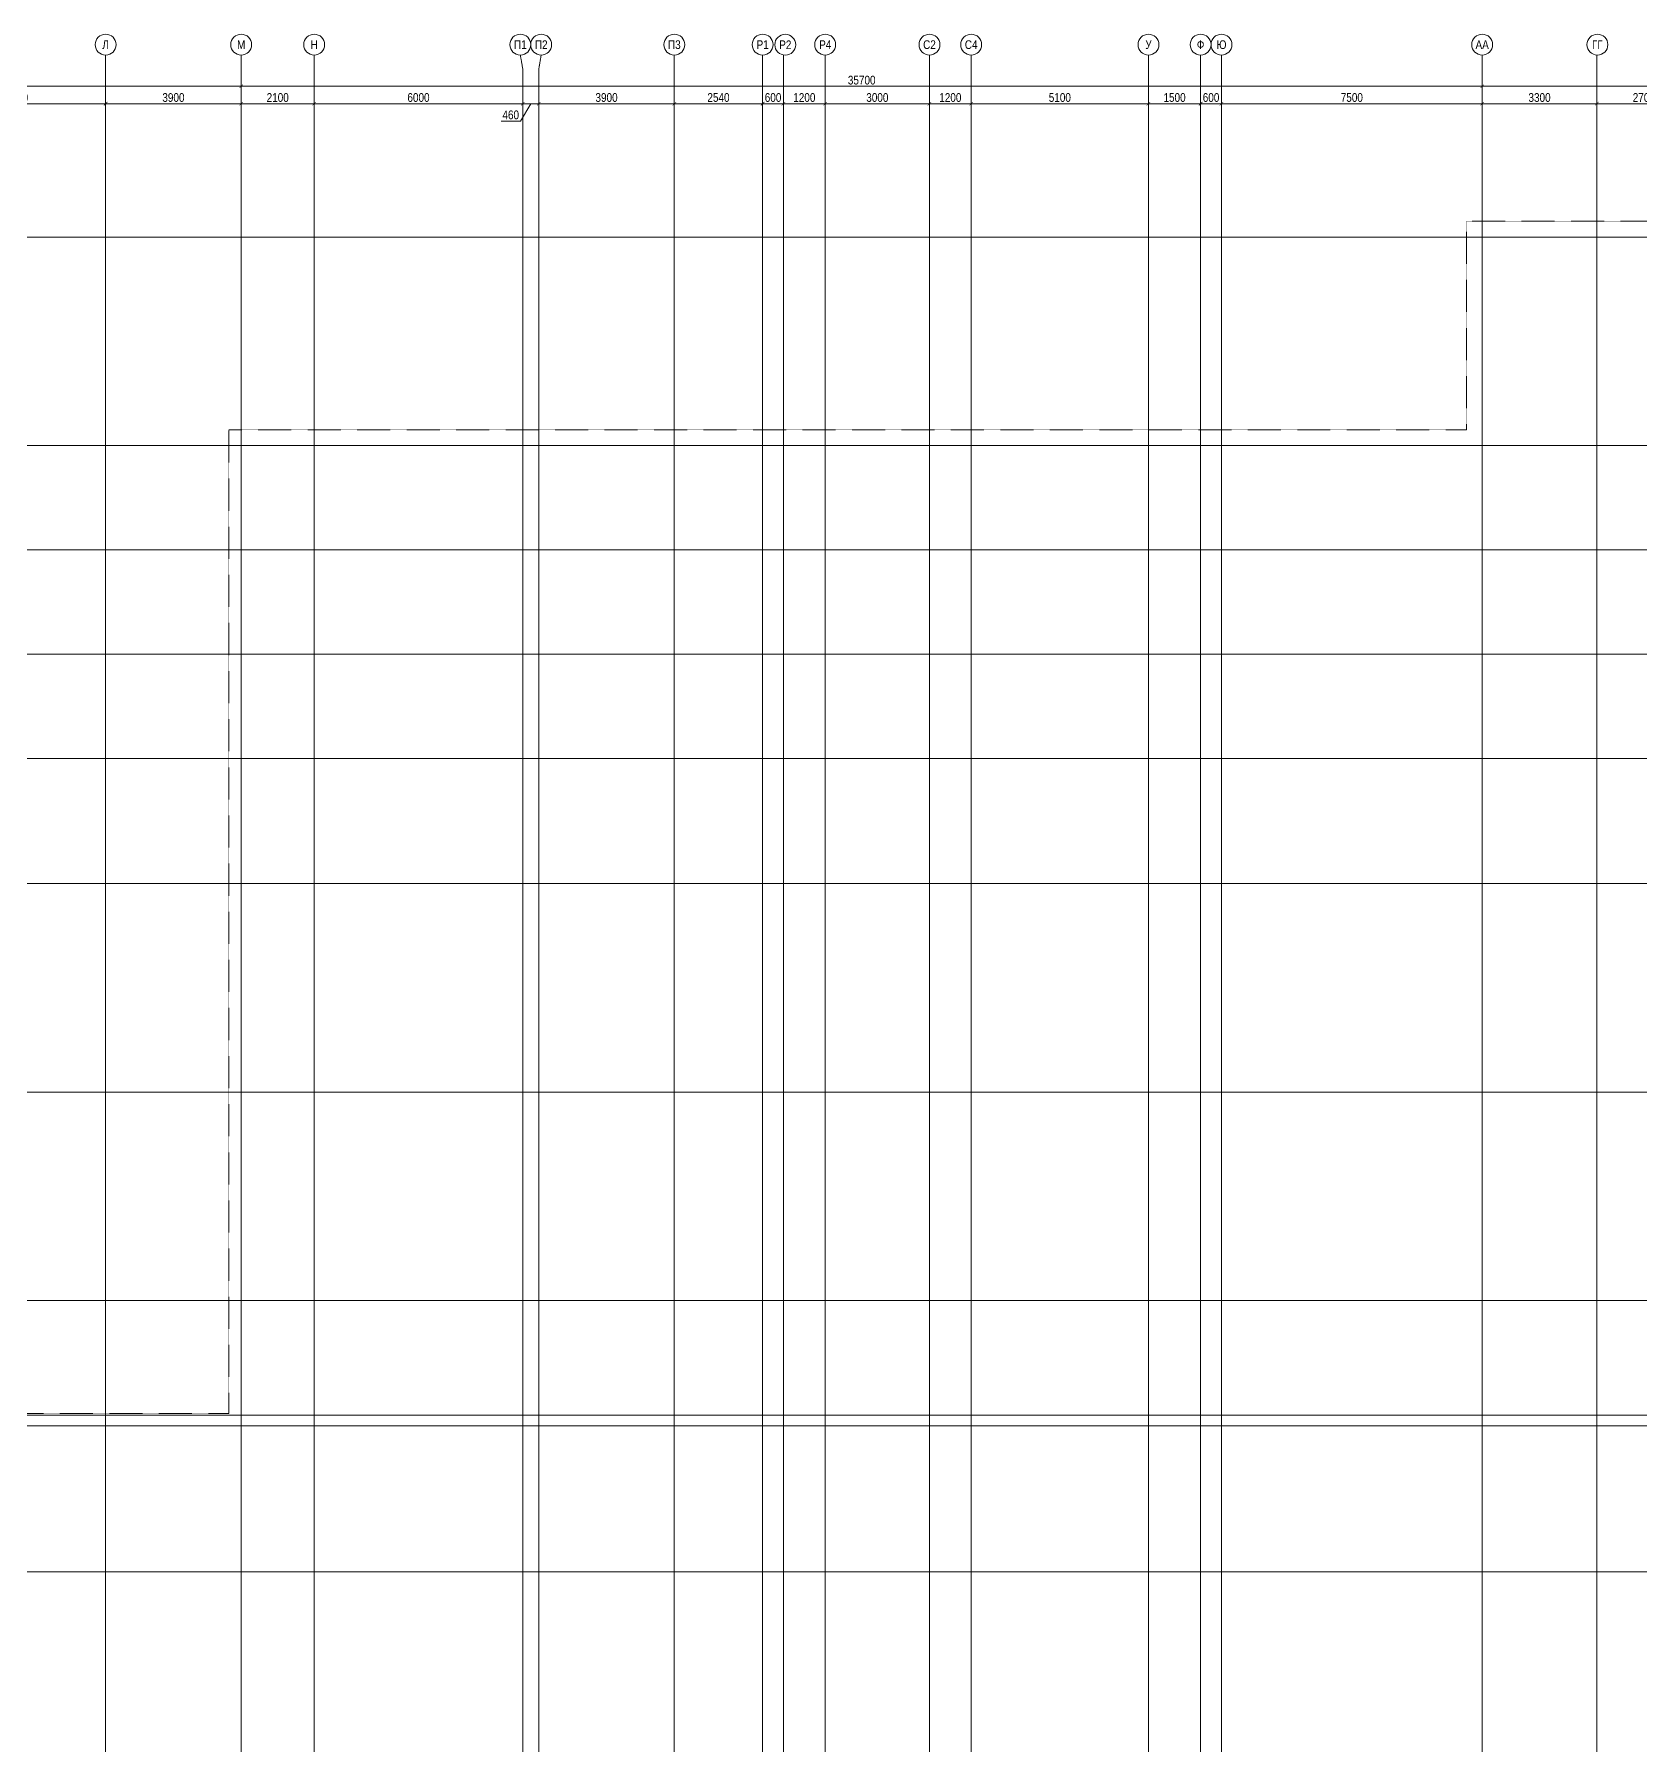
# Model space of a CAD drawing. Header units: millimetres. Extents: x -328335 to 1460319, y -208171 to 164069.
# Drawn here: x 332320 to 378508, y 91320 to 140539 of the extents above; entities that cross this region are included whole.
import ezdxf
from ezdxf import colors
from ezdxf.entities.mleader import LeaderData, LeaderLine
from ezdxf.enums import TextEntityAlignment as Align
from ezdxf.math import Vec2, Vec3

# ---------------------------------------------------------------- set-up
doc = ezdxf.new("R2010")
doc.units = ezdxf.units.MM
doc.header["$LTSCALE"] = 0.5
doc.linetypes.add('CENTER', pattern=[50.8, 31.75, -6.35, 6.35, -6.35])
doc.linetypes.add('DASHED', pattern=[19.05, 12.7, -6.35])
doc.layers.get('Defpoints').update_dxf_attribs({"color": 140})
doc.layers.add('АР_Делит', color=120, linetype='Continuous', lineweight=0, plot=False)
doc.layers.add('АЦ_Выноски', color=7, linetype='Continuous', lineweight=5)
doc.layers.add('РД_Оси_размер', color=8, linetype='Continuous', lineweight=0)
doc.layers.add('РД_Оси_100', color=7, linetype='Continuous', lineweight=0, true_color=0x525252)
doc.styles.add('style1', font='ARIALN.TTF')
doc.styles.add('ккк', font='isocpeur.ttf', dxfattribs={"width": 0.85, "oblique": 15})
doc.dimstyles.new('Dim100_ареал', dxfattribs={"dimscale": 100, "dimtxt": 2.5, "dimasz": 1, "dimexe": 1, "dimexo": 1, "dimgap": 0.5, "dimtad": 1, "dimzin": 12, "dimdsep": 46, "dimtxsty": 'style1', "dimblk": 'ARCHTICK', "dimcen": 1, "dimdle": 1, "dimaunit": 1, "dimadec": 0, "dimazin": 3, "dimtfac": 1, "dimtmove": 1, "dimatfit": 3, "dimldrblk": 'OPEN30', "dimfxl": 2, "dimfxlon": 1, "dimtolj": 1, "dimtzin": 0, "dimlwd": 5, "dimlwe": 5, "dimarcsym": 0})

# ---------------------------------------------------------------- blocks, each defined once
blk = doc.blocks.new('_Dot')
at = {"color": 0, "linetype": 'ByBlock', "lineweight": -2}
blk.add_line((-0.5, 0), (-1, 0), dxfattribs=at)
at = {"color": 0, "linetype": 'ByBlock', "const_width": 0.5}
blk.add_lwpolyline([(-0.25, 0, 1), (0.25, 0, 1)], format="xyb", close=True, dxfattribs=at)
blk = doc.blocks.new('A-iden')
at = {"linetype": 'Continuous', "lineweight": 5}
blk.add_circle((0, -4), 3, dxfattribs=at)
at = {"color": 0, "linetype": 'Continuous', "lineweight": 20, "style": 'ккк', "width": 0.85}
blk.add_attdef('ID', text='', height=4, dxfattribs=at).set_placement((0.31, -3.85), align=Align.MIDDLE_CENTER)
blk = doc.blocks.new('_ArchTick')
at = {"color": 0, "linetype": 'ByBlock', "const_width": 0.15}
blk.add_lwpolyline([(-0.5, -0.5), (0.5, 0.5)], dxfattribs=at)
blk = doc.blocks.new('*D346')
at = {"layer": 'Defpoints', "color": 0, "transparency": 16777216}
for p in [(37500, 139039), (0, 137039), (37500, 137039)]:
    blk.add_point(p, dxfattribs=at)
at = {"layer": 'РД_Оси_размер', "color": 0, "lineweight": 5, "transparency": 16777216}
for p, q in [((-100, 139039), (37600, 139039)), ((0, 138839), (0, 139139)), ((37500, 138839), (37500, 139139))]:
    blk.add_line(p, q, dxfattribs=at)
at = {"layer": 'РД_Оси_размер', "color": 0, "lineweight": 5, "transparency": 16777216, "xscale": 100, "yscale": 100, "zscale": 100, "rotation": 180}
blk.add_blockref('_ArchTick', (0, 139039), dxfattribs=at)
at = {"layer": 'РД_Оси_размер', "color": 0, "lineweight": 5, "transparency": 16777216, "xscale": 100, "yscale": 100, "zscale": 100}
blk.add_blockref('_ArchTick', (37500, 139039), dxfattribs=at)
at = {"layer": 'РД_Оси_размер', "color": 0, "transparency": 16777216, "insert": (18750, 139216), "char_height": 250, "attachment_point": 5, "style": 'style1'}
blk.add_mtext('\\A1;37500', dxfattribs=at)
blk = doc.blocks.new('_Open30')
at = {"color": 0, "linetype": 'ByBlock', "lineweight": -2}
for p, q in [((-1, 0.27), (0, 0)), ((0, 0), (-1, -0.27)), ((0, 0), (-1, 0))]:
    blk.add_line(p, q, dxfattribs=at)
blk = doc.blocks.new('*D347')
at = {"layer": 'Defpoints', "color": 0, "transparency": 16777216}
for p in [(73200, 139039), (37500, 137039), (73200, 137039)]:
    blk.add_point(p, dxfattribs=at)
at = {"layer": 'РД_Оси_размер', "color": 0, "lineweight": 5, "transparency": 16777216}
for p, q in [((37400, 139039), (73300, 139039)), ((37500, 138839), (37500, 139139)), ((73200, 138839), (73200, 139139))]:
    blk.add_line(p, q, dxfattribs=at)
at = {"layer": 'РД_Оси_размер', "color": 0, "lineweight": 5, "transparency": 16777216, "xscale": 100, "yscale": 100, "zscale": 100, "rotation": 180}
blk.add_blockref('_ArchTick', (37500, 139039), dxfattribs=at)
at = {"layer": 'РД_Оси_размер', "color": 0, "lineweight": 5, "transparency": 16777216, "xscale": 100, "yscale": 100, "zscale": 100}
blk.add_blockref('_ArchTick', (73200, 139039), dxfattribs=at)
at = {"layer": 'РД_Оси_размер', "color": 0, "transparency": 16777216, "insert": (55350, 139216), "char_height": 250, "attachment_point": 5, "style": 'style1'}
blk.add_mtext('\\A1;35700', dxfattribs=at)
blk = doc.blocks.new('*D47')
at = {"layer": 'Defpoints', "color": 0, "transparency": 16777216}
for p in [(114600, 139039), (73200, 137039), (114600, 137039)]:
    blk.add_point(p, dxfattribs=at)
at = {"layer": 'РД_Оси_размер', "color": 0, "lineweight": 5, "transparency": 16777216}
for p, q in [((73100, 139039), (114700, 139039)), ((73200, 138839), (73200, 139139)), ((114600, 138839), (114600, 139139))]:
    blk.add_line(p, q, dxfattribs=at)
at = {"layer": 'РД_Оси_размер', "color": 0, "lineweight": 5, "transparency": 16777216, "xscale": 100, "yscale": 100, "zscale": 100, "rotation": 180}
blk.add_blockref('_ArchTick', (73200, 139039), dxfattribs=at)
at = {"layer": 'РД_Оси_размер', "color": 0, "lineweight": 5, "transparency": 16777216, "xscale": 100, "yscale": 100, "zscale": 100}
blk.add_blockref('_ArchTick', (114600, 139039), dxfattribs=at)
at = {"layer": 'РД_Оси_размер', "color": 0, "transparency": 16777216, "insert": (93900, 139216), "char_height": 250, "attachment_point": 5, "style": 'style1'}
blk.add_mtext('\\A1;41400', dxfattribs=at)
blk = doc.blocks.new('*D362')
at = {"layer": 'Defpoints', "color": 0, "transparency": 16777216}
for p in [(33600, 138539), (28500, 137039), (33600, 137039)]:
    blk.add_point(p, dxfattribs=at)
at = {"layer": 'РД_Оси_размер', "color": 0, "lineweight": 5, "transparency": 16777216}
for p, q in [((28400, 138539), (33700, 138539)), ((28500, 138339), (28500, 138639)), ((33600, 138339), (33600, 138639))]:
    blk.add_line(p, q, dxfattribs=at)
at = {"layer": 'РД_Оси_размер', "color": 0, "lineweight": 5, "transparency": 16777216, "xscale": 100, "yscale": 100, "zscale": 100, "rotation": 180}
blk.add_blockref('_ArchTick', (28500, 138539), dxfattribs=at)
at = {"layer": 'РД_Оси_размер', "color": 0, "lineweight": 5, "transparency": 16777216, "xscale": 100, "yscale": 100, "zscale": 100}
blk.add_blockref('_ArchTick', (33600, 138539), dxfattribs=at)
at = {"layer": 'РД_Оси_размер', "color": 0, "transparency": 16777216, "insert": (31050, 138716), "char_height": 250, "attachment_point": 5, "style": 'style1'}
blk.add_mtext('\\A1;5100', dxfattribs=at)
blk = doc.blocks.new('*D363')
at = {"layer": 'Defpoints', "color": 0, "transparency": 16777216}
for p in [(37500, 138539), (33600, 137039), (37500, 137039)]:
    blk.add_point(p, dxfattribs=at)
at = {"layer": 'РД_Оси_размер', "color": 0, "lineweight": 5, "transparency": 16777216}
for p, q in [((33500, 138539), (37600, 138539)), ((33600, 138339), (33600, 138639)), ((37500, 138339), (37500, 138639))]:
    blk.add_line(p, q, dxfattribs=at)
at = {"layer": 'РД_Оси_размер', "color": 0, "lineweight": 5, "transparency": 16777216, "xscale": 100, "yscale": 100, "zscale": 100, "rotation": 180}
blk.add_blockref('_ArchTick', (33600, 138539), dxfattribs=at)
at = {"layer": 'РД_Оси_размер', "color": 0, "lineweight": 5, "transparency": 16777216, "xscale": 100, "yscale": 100, "zscale": 100}
blk.add_blockref('_ArchTick', (37500, 138539), dxfattribs=at)
at = {"layer": 'РД_Оси_размер', "color": 0, "transparency": 16777216, "insert": (35550, 138716), "char_height": 250, "attachment_point": 5, "style": 'style1'}
blk.add_mtext('\\A1;3900', dxfattribs=at)
blk = doc.blocks.new('*D364')
at = {"layer": 'Defpoints', "color": 0, "transparency": 16777216}
for p in [(39600, 138539), (37500, 137039), (39600, 137039)]:
    blk.add_point(p, dxfattribs=at)
at = {"layer": 'РД_Оси_размер', "color": 0, "lineweight": 5, "transparency": 16777216}
for p, q in [((37400, 138539), (39700, 138539)), ((37500, 138339), (37500, 138639)), ((39600, 138339), (39600, 138639))]:
    blk.add_line(p, q, dxfattribs=at)
at = {"layer": 'РД_Оси_размер', "color": 0, "lineweight": 5, "transparency": 16777216, "xscale": 100, "yscale": 100, "zscale": 100, "rotation": 180}
blk.add_blockref('_ArchTick', (37500, 138539), dxfattribs=at)
at = {"layer": 'РД_Оси_размер', "color": 0, "lineweight": 5, "transparency": 16777216, "xscale": 100, "yscale": 100, "zscale": 100}
blk.add_blockref('_ArchTick', (39600, 138539), dxfattribs=at)
at = {"layer": 'РД_Оси_размер', "color": 0, "transparency": 16777216, "insert": (38550, 138716), "char_height": 250, "attachment_point": 5, "style": 'style1'}
blk.add_mtext('\\A1;2100', dxfattribs=at)
blk = doc.blocks.new('*D365')
at = {"layer": 'Defpoints', "color": 0, "transparency": 16777216}
for p in [(45600, 138539), (39600, 137039), (45600, 137039)]:
    blk.add_point(p, dxfattribs=at)
at = {"layer": 'РД_Оси_размер', "color": 0, "lineweight": 5, "transparency": 16777216}
for p, q in [((39500, 138539), (45700, 138539)), ((39600, 138339), (39600, 138639)), ((45600, 138339), (45600, 138639))]:
    blk.add_line(p, q, dxfattribs=at)
at = {"layer": 'РД_Оси_размер', "color": 0, "lineweight": 5, "transparency": 16777216, "xscale": 100, "yscale": 100, "zscale": 100, "rotation": 180}
blk.add_blockref('_ArchTick', (39600, 138539), dxfattribs=at)
at = {"layer": 'РД_Оси_размер', "color": 0, "lineweight": 5, "transparency": 16777216, "xscale": 100, "yscale": 100, "zscale": 100}
blk.add_blockref('_ArchTick', (45600, 138539), dxfattribs=at)
at = {"layer": 'РД_Оси_размер', "color": 0, "transparency": 16777216, "insert": (42600, 138716), "char_height": 250, "attachment_point": 5, "style": 'style1'}
blk.add_mtext('\\A1;6000', dxfattribs=at)
blk = doc.blocks.new('*D366')
at = {"layer": 'Defpoints', "color": 0, "transparency": 16777216}
for p in [(46060, 138539), (45600, 137039), (46060, 137039)]:
    blk.add_point(p, dxfattribs=at)
at = {"layer": 'РД_Оси_размер', "color": 0, "lineweight": 5, "transparency": 16777216}
for p, q in [((45500, 138539), (46160, 138539)), ((45830, 138539), (45534, 138039)), ((45600, 138339), (45600, 138639)), ((46060, 138339), (46060, 138639)), ((45534, 138039), (44974, 138039))]:
    blk.add_line(p, q, dxfattribs=at)
at = {"layer": 'РД_Оси_размер', "color": 0, "lineweight": 5, "transparency": 16777216, "xscale": 100, "yscale": 100, "zscale": 100, "rotation": 180}
blk.add_blockref('_ArchTick', (45600, 138539), dxfattribs=at)
at = {"layer": 'РД_Оси_размер', "color": 0, "lineweight": 5, "transparency": 16777216, "xscale": 100, "yscale": 100, "zscale": 100}
blk.add_blockref('_ArchTick', (46060, 138539), dxfattribs=at)
at = {"layer": 'РД_Оси_размер', "color": 0, "transparency": 16777216, "insert": (45254, 138216), "char_height": 250, "attachment_point": 5, "style": 'style1'}
blk.add_mtext('\\A1;460', dxfattribs=at)
blk = doc.blocks.new('*D367')
at = {"layer": 'Defpoints', "color": 0, "transparency": 16777216}
for p in [(49960, 138539), (46060, 137039), (49960, 137039)]:
    blk.add_point(p, dxfattribs=at)
at = {"layer": 'РД_Оси_размер', "color": 0, "lineweight": 5, "transparency": 16777216}
for p, q in [((45960, 138539), (50060, 138539)), ((46060, 138339), (46060, 138639)), ((49960, 138339), (49960, 138639))]:
    blk.add_line(p, q, dxfattribs=at)
at = {"layer": 'РД_Оси_размер', "color": 0, "lineweight": 5, "transparency": 16777216, "xscale": 100, "yscale": 100, "zscale": 100, "rotation": 180}
blk.add_blockref('_ArchTick', (46060, 138539), dxfattribs=at)
at = {"layer": 'РД_Оси_размер', "color": 0, "lineweight": 5, "transparency": 16777216, "xscale": 100, "yscale": 100, "zscale": 100}
blk.add_blockref('_ArchTick', (49960, 138539), dxfattribs=at)
at = {"layer": 'РД_Оси_размер', "color": 0, "transparency": 16777216, "insert": (48010, 138716), "char_height": 250, "attachment_point": 5, "style": 'style1'}
blk.add_mtext('\\A1;3900', dxfattribs=at)
blk = doc.blocks.new('*D368')
at = {"layer": 'Defpoints', "color": 0, "transparency": 16777216}
for p in [(52500, 138539), (49960, 137039), (52500, 137039)]:
    blk.add_point(p, dxfattribs=at)
at = {"layer": 'РД_Оси_размер', "color": 0, "lineweight": 5, "transparency": 16777216}
for p, q in [((49860, 138539), (52600, 138539)), ((49960, 138339), (49960, 138639)), ((52500, 138339), (52500, 138639))]:
    blk.add_line(p, q, dxfattribs=at)
at = {"layer": 'РД_Оси_размер', "color": 0, "lineweight": 5, "transparency": 16777216, "xscale": 100, "yscale": 100, "zscale": 100, "rotation": 180}
blk.add_blockref('_ArchTick', (49960, 138539), dxfattribs=at)
at = {"layer": 'РД_Оси_размер', "color": 0, "lineweight": 5, "transparency": 16777216, "xscale": 100, "yscale": 100, "zscale": 100}
blk.add_blockref('_ArchTick', (52500, 138539), dxfattribs=at)
at = {"layer": 'РД_Оси_размер', "color": 0, "transparency": 16777216, "insert": (51230, 138716), "char_height": 250, "attachment_point": 5, "style": 'style1'}
blk.add_mtext('\\A1;2540', dxfattribs=at)
blk = doc.blocks.new('*D369')
at = {"layer": 'Defpoints', "color": 0, "transparency": 16777216}
for p in [(53100, 138539), (52500, 137039), (53100, 137039)]:
    blk.add_point(p, dxfattribs=at)
at = {"layer": 'РД_Оси_размер', "color": 0, "lineweight": 5, "transparency": 16777216}
for p, q in [((52400, 138539), (53200, 138539)), ((52500, 138339), (52500, 138639)), ((53100, 138339), (53100, 138639))]:
    blk.add_line(p, q, dxfattribs=at)
at = {"layer": 'РД_Оси_размер', "color": 0, "lineweight": 5, "transparency": 16777216, "xscale": 100, "yscale": 100, "zscale": 100, "rotation": 180}
blk.add_blockref('_ArchTick', (52500, 138539), dxfattribs=at)
at = {"layer": 'РД_Оси_размер', "color": 0, "lineweight": 5, "transparency": 16777216, "xscale": 100, "yscale": 100, "zscale": 100}
blk.add_blockref('_ArchTick', (53100, 138539), dxfattribs=at)
at = {"layer": 'РД_Оси_размер', "color": 0, "transparency": 16777216, "insert": (52800, 138716), "char_height": 250, "attachment_point": 5, "style": 'style1'}
blk.add_mtext('\\A1;600', dxfattribs=at)
blk = doc.blocks.new('*D370')
at = {"layer": 'Defpoints', "color": 0, "transparency": 16777216}
for p in [(54300, 138539), (53100, 137039), (54300, 137039)]:
    blk.add_point(p, dxfattribs=at)
at = {"layer": 'РД_Оси_размер', "color": 0, "lineweight": 5, "transparency": 16777216}
for p, q in [((53000, 138539), (54400, 138539)), ((53100, 138339), (53100, 138639)), ((54300, 138339), (54300, 138639))]:
    blk.add_line(p, q, dxfattribs=at)
at = {"layer": 'РД_Оси_размер', "color": 0, "lineweight": 5, "transparency": 16777216, "xscale": 100, "yscale": 100, "zscale": 100, "rotation": 180}
blk.add_blockref('_ArchTick', (53100, 138539), dxfattribs=at)
at = {"layer": 'РД_Оси_размер', "color": 0, "lineweight": 5, "transparency": 16777216, "xscale": 100, "yscale": 100, "zscale": 100}
blk.add_blockref('_ArchTick', (54300, 138539), dxfattribs=at)
at = {"layer": 'РД_Оси_размер', "color": 0, "transparency": 16777216, "insert": (53700, 138716), "char_height": 250, "attachment_point": 5, "style": 'style1'}
blk.add_mtext('\\A1;1200', dxfattribs=at)
blk = doc.blocks.new('*D371')
at = {"layer": 'Defpoints', "color": 0, "transparency": 16777216}
for p in [(57300, 138539), (54300, 137039), (57300, 137039)]:
    blk.add_point(p, dxfattribs=at)
at = {"layer": 'РД_Оси_размер', "color": 0, "lineweight": 5, "transparency": 16777216}
for p, q in [((54200, 138539), (57400, 138539)), ((54300, 138339), (54300, 138639)), ((57300, 138339), (57300, 138639))]:
    blk.add_line(p, q, dxfattribs=at)
at = {"layer": 'РД_Оси_размер', "color": 0, "lineweight": 5, "transparency": 16777216, "xscale": 100, "yscale": 100, "zscale": 100, "rotation": 180}
blk.add_blockref('_ArchTick', (54300, 138539), dxfattribs=at)
at = {"layer": 'РД_Оси_размер', "color": 0, "lineweight": 5, "transparency": 16777216, "xscale": 100, "yscale": 100, "zscale": 100}
blk.add_blockref('_ArchTick', (57300, 138539), dxfattribs=at)
at = {"layer": 'РД_Оси_размер', "color": 0, "transparency": 16777216, "insert": (55800, 138716), "char_height": 250, "attachment_point": 5, "style": 'style1'}
blk.add_mtext('\\A1;3000', dxfattribs=at)
blk = doc.blocks.new('*D372')
at = {"layer": 'Defpoints', "color": 0, "transparency": 16777216}
for p in [(58500, 138539), (57300, 137039), (58500, 137039)]:
    blk.add_point(p, dxfattribs=at)
at = {"layer": 'РД_Оси_размер', "color": 0, "lineweight": 5, "transparency": 16777216}
for p, q in [((57200, 138539), (58600, 138539)), ((57300, 138339), (57300, 138639)), ((58500, 138339), (58500, 138639))]:
    blk.add_line(p, q, dxfattribs=at)
at = {"layer": 'РД_Оси_размер', "color": 0, "lineweight": 5, "transparency": 16777216, "xscale": 100, "yscale": 100, "zscale": 100, "rotation": 180}
blk.add_blockref('_ArchTick', (57300, 138539), dxfattribs=at)
at = {"layer": 'РД_Оси_размер', "color": 0, "lineweight": 5, "transparency": 16777216, "xscale": 100, "yscale": 100, "zscale": 100}
blk.add_blockref('_ArchTick', (58500, 138539), dxfattribs=at)
at = {"layer": 'РД_Оси_размер', "color": 0, "transparency": 16777216, "insert": (57900, 138716), "char_height": 250, "attachment_point": 5, "style": 'style1'}
blk.add_mtext('\\A1;1200', dxfattribs=at)
blk = doc.blocks.new('*D373')
at = {"layer": 'Defpoints', "color": 0, "transparency": 16777216}
for p in [(63600, 138539), (58500, 137039), (63600, 137039)]:
    blk.add_point(p, dxfattribs=at)
at = {"layer": 'РД_Оси_размер', "color": 0, "lineweight": 5, "transparency": 16777216}
for p, q in [((58400, 138539), (63700, 138539)), ((58500, 138339), (58500, 138639)), ((63600, 138339), (63600, 138639))]:
    blk.add_line(p, q, dxfattribs=at)
at = {"layer": 'РД_Оси_размер', "color": 0, "lineweight": 5, "transparency": 16777216, "xscale": 100, "yscale": 100, "zscale": 100, "rotation": 180}
blk.add_blockref('_ArchTick', (58500, 138539), dxfattribs=at)
at = {"layer": 'РД_Оси_размер', "color": 0, "lineweight": 5, "transparency": 16777216, "xscale": 100, "yscale": 100, "zscale": 100}
blk.add_blockref('_ArchTick', (63600, 138539), dxfattribs=at)
at = {"layer": 'РД_Оси_размер', "color": 0, "transparency": 16777216, "insert": (61050, 138716), "char_height": 250, "attachment_point": 5, "style": 'style1'}
blk.add_mtext('\\A1;5100', dxfattribs=at)
blk = doc.blocks.new('*D374')
at = {"layer": 'Defpoints', "color": 0, "transparency": 16777216}
for p in [(65100, 138539), (63600, 137039), (65100, 137039)]:
    blk.add_point(p, dxfattribs=at)
at = {"layer": 'РД_Оси_размер', "color": 0, "lineweight": 5, "transparency": 16777216}
for p, q in [((63500, 138539), (65200, 138539)), ((63600, 138339), (63600, 138639)), ((65100, 138339), (65100, 138639))]:
    blk.add_line(p, q, dxfattribs=at)
at = {"layer": 'РД_Оси_размер', "color": 0, "lineweight": 5, "transparency": 16777216, "xscale": 100, "yscale": 100, "zscale": 100, "rotation": 180}
blk.add_blockref('_ArchTick', (63600, 138539), dxfattribs=at)
at = {"layer": 'РД_Оси_размер', "color": 0, "lineweight": 5, "transparency": 16777216, "xscale": 100, "yscale": 100, "zscale": 100}
blk.add_blockref('_ArchTick', (65100, 138539), dxfattribs=at)
at = {"layer": 'РД_Оси_размер', "color": 0, "transparency": 16777216, "insert": (64350, 138716), "char_height": 250, "attachment_point": 5, "style": 'style1'}
blk.add_mtext('\\A1;1500', dxfattribs=at)
blk = doc.blocks.new('*D375')
at = {"layer": 'Defpoints', "color": 0, "transparency": 16777216}
for p in [(65700, 138539), (65100, 137039), (65700, 137039)]:
    blk.add_point(p, dxfattribs=at)
at = {"layer": 'РД_Оси_размер', "color": 0, "lineweight": 5, "transparency": 16777216}
for p, q in [((65000, 138539), (65800, 138539)), ((65100, 138339), (65100, 138639)), ((65700, 138339), (65700, 138639))]:
    blk.add_line(p, q, dxfattribs=at)
at = {"layer": 'РД_Оси_размер', "color": 0, "lineweight": 5, "transparency": 16777216, "xscale": 100, "yscale": 100, "zscale": 100, "rotation": 180}
blk.add_blockref('_ArchTick', (65100, 138539), dxfattribs=at)
at = {"layer": 'РД_Оси_размер', "color": 0, "lineweight": 5, "transparency": 16777216, "xscale": 100, "yscale": 100, "zscale": 100}
blk.add_blockref('_ArchTick', (65700, 138539), dxfattribs=at)
at = {"layer": 'РД_Оси_размер', "color": 0, "transparency": 16777216, "insert": (65400, 138716), "char_height": 250, "attachment_point": 5, "style": 'style1'}
blk.add_mtext('\\A1;600', dxfattribs=at)
blk = doc.blocks.new('*D275')
at = {"layer": 'Defpoints', "color": 0, "transparency": 16777216}
for p in [(73200, 138539), (65700, 137039), (73200, 137039)]:
    blk.add_point(p, dxfattribs=at)
at = {"layer": 'РД_Оси_размер', "color": 0, "lineweight": 5, "transparency": 16777216}
for p, q in [((65600, 138539), (73300, 138539)), ((65700, 138339), (65700, 138639)), ((73200, 138339), (73200, 138639))]:
    blk.add_line(p, q, dxfattribs=at)
at = {"layer": 'РД_Оси_размер', "color": 0, "lineweight": 5, "transparency": 16777216, "xscale": 100, "yscale": 100, "zscale": 100, "rotation": 180}
blk.add_blockref('_ArchTick', (65700, 138539), dxfattribs=at)
at = {"layer": 'РД_Оси_размер', "color": 0, "lineweight": 5, "transparency": 16777216, "xscale": 100, "yscale": 100, "zscale": 100}
blk.add_blockref('_ArchTick', (73200, 138539), dxfattribs=at)
at = {"layer": 'РД_Оси_размер', "color": 0, "transparency": 16777216, "insert": (69450, 138716), "char_height": 250, "attachment_point": 5, "style": 'style1'}
blk.add_mtext('\\A1;7500', dxfattribs=at)
blk = doc.blocks.new('*D276')
at = {"layer": 'Defpoints', "color": 0, "transparency": 16777216}
for p in [(76500, 138539), (73200, 137039), (76500, 137039)]:
    blk.add_point(p, dxfattribs=at)
at = {"layer": 'РД_Оси_размер', "color": 0, "lineweight": 5, "transparency": 16777216}
for p, q in [((73100, 138539), (76600, 138539)), ((73200, 138339), (73200, 138639)), ((76500, 138339), (76500, 138639))]:
    blk.add_line(p, q, dxfattribs=at)
at = {"layer": 'РД_Оси_размер', "color": 0, "lineweight": 5, "transparency": 16777216, "xscale": 100, "yscale": 100, "zscale": 100, "rotation": 180}
blk.add_blockref('_ArchTick', (73200, 138539), dxfattribs=at)
at = {"layer": 'РД_Оси_размер', "color": 0, "lineweight": 5, "transparency": 16777216, "xscale": 100, "yscale": 100, "zscale": 100}
blk.add_blockref('_ArchTick', (76500, 138539), dxfattribs=at)
at = {"layer": 'РД_Оси_размер', "color": 0, "transparency": 16777216, "insert": (74850, 138716), "char_height": 250, "attachment_point": 5, "style": 'style1'}
blk.add_mtext('\\A1;3300', dxfattribs=at)
blk = doc.blocks.new('*D277')
at = {"layer": 'Defpoints', "color": 0, "transparency": 16777216}
for p in [(79200, 138539), (76500, 137039), (79200, 137039)]:
    blk.add_point(p, dxfattribs=at)
at = {"layer": 'РД_Оси_размер', "color": 0, "lineweight": 5, "transparency": 16777216}
for p, q in [((76400, 138539), (79300, 138539)), ((76500, 138339), (76500, 138639)), ((79200, 138339), (79200, 138639))]:
    blk.add_line(p, q, dxfattribs=at)
at = {"layer": 'РД_Оси_размер', "color": 0, "lineweight": 5, "transparency": 16777216, "xscale": 100, "yscale": 100, "zscale": 100, "rotation": 180}
blk.add_blockref('_ArchTick', (76500, 138539), dxfattribs=at)
at = {"layer": 'РД_Оси_размер', "color": 0, "lineweight": 5, "transparency": 16777216, "xscale": 100, "yscale": 100, "zscale": 100}
blk.add_blockref('_ArchTick', (79200, 138539), dxfattribs=at)
at = {"layer": 'РД_Оси_размер', "color": 0, "transparency": 16777216, "insert": (77850, 138716), "char_height": 250, "attachment_point": 5, "style": 'style1'}
blk.add_mtext('\\A1;2700', dxfattribs=at)
blk = doc.blocks.new('СОШ_2200_АР_ОСИ_М100_28.05.24')
at = {"layer": 'АР_Делит', "color": 5, "linetype": 'DASHED'}
blk.add_lwpolyline([(-355, 100855), (37145, 100855), (37145, 129155), (72745, 129155), (72745, 135155), (114955, 135155), (114955, -355), (93595.036, -355), (93595.036, 13855), (94145, 13855), (94145, 68320), (66055, 68320), (66055, 13857.73), (83455, 13857.73), (83455, -355), (45245, -355), (45245, 13145), (44695, 13145), (44695, 26755), (45245, 26755), (45245, 68320), (20455, 68320)], dxfattribs=at)
at = {"layer": 'РД_Оси_100', "color": 8, "linetype": 'CENTER', "true_color": 0x808080}
for p, q in [((37500, -6155), (37500, 139938.679)), ((39600, -6155), (39600, 139938.679)), ((49960, -6155), (49960, 139938.679)), ((63600, -6155), (63600, 139938.679)), ((65100, -6155), (65100, 139938.679)), ((73200, -6155), (73200, 139938.679)), ((-5954.958, 134700), (119910, 134700)), ((-5954.958, 128700), (119910, 128700)), ((-5954.958, 125700), (119910, 125700)), ((-5954.958, 122700), (119910, 122700)), ((-5954.958, 119700), (119910, 119700)), ((-5954.958, 116100), (119910, 116100)), ((35037.55, 116100), (119910, 116100)), ((-5954.958, 110100), (119910, 110100)), ((35037.55, 110100), (119910, 110100)), ((-5954.958, 104100), (119910, 104100)), ((-5954.958, 96300), (119910, 96300))]:
    blk.add_line(p, q, dxfattribs=at)
for points in [[(33600, 139938.679), (33600, -6155)], [(45530, 139938.679), (45600, 139538.679), (45600, -6163.457)], [(46060, -6163.105), (46060, 139538.679), (46130, 139938.679)], [(52500, 139938.679), (52500, -5755), (52358.276, -6155)], [(53100, 139938.679), (53100, -5755), (52949.266, -6155)], [(54300, 139938.679), (54300, -6155)], [(57300, 139938.679), (57300, -6155)], [(58500, 139938.679), (58500, -6155)], [(65700, -6155), (65700, 139938.679)], [(76500, 139938.679), (76500, -6155)], [(119910, 100950), (119410, 100800), (-5454.958, 100800), (-5954.958, 100950)], [(119910, 100350), (119410, 100500), (-5454.958, 100500), (-5954.958, 100350)]]:
    blk.add_lwpolyline(points, dxfattribs=at)
at = {"layer": 'РД_Оси_100', "color": 0}
ref = blk.add_blockref('A-iden', (33600, 140638.679), dxfattribs=dict(at, xscale=100, yscale=100, zscale=100))
ref.add_attrib('ID', 'Л', dxfattribs={"layer": '0', "linetype": 'Continuous', "height": 250, "style": 'style1'}).set_placement((33600, 140238.679), align=Align.MIDDLE)
ref = blk.add_blockref('A-iden', (37500, 140638.679), dxfattribs=dict(at, xscale=100, yscale=100, zscale=100))
ref.add_attrib('ID', 'М', dxfattribs={"layer": '0', "linetype": 'Continuous', "height": 250, "style": 'style1'}).set_placement((37500, 140238.679), align=Align.MIDDLE)
ref = blk.add_blockref('A-iden', (39600, 140638.679), dxfattribs=dict(at, xscale=100, yscale=100, zscale=100))
ref.add_attrib('ID', 'Н', dxfattribs={"layer": '0', "linetype": 'Continuous', "height": 250, "style": 'style1'}).set_placement((39600, 140238.679), align=Align.MIDDLE)
ref = blk.add_blockref('A-iden', (45530, 140638.679), dxfattribs=dict(at, xscale=100, yscale=100, zscale=100))
ref.add_attrib('ID', 'П1', dxfattribs={"layer": '0', "linetype": 'Continuous', "height": 250, "style": 'style1'}).set_placement((45530, 140238.679), align=Align.MIDDLE)
at = {"layer": 'РД_Оси_100', "color": 1}
ref = blk.add_blockref('A-iden', (46130, 140638.679), dxfattribs=dict(at, xscale=100, yscale=100, zscale=100))
ref.add_attrib('ID', 'П2', dxfattribs={"layer": '0', "linetype": 'Continuous', "height": 250, "style": 'style1'}).set_placement((46130, 140238.679), align=Align.MIDDLE)
ref = blk.add_blockref('A-iden', (49960, 140638.679), dxfattribs=dict(at, xscale=100, yscale=100, zscale=100))
ref.add_attrib('ID', 'П3', dxfattribs={"layer": '0', "linetype": 'Continuous', "height": 250, "style": 'style1'}).set_placement((49960, 140238.679), align=Align.MIDDLE)
at = {"layer": 'РД_Оси_100', "color": 0}
ref = blk.add_blockref('A-iden', (52500, 140638.679), dxfattribs=dict(at, xscale=100, yscale=100, zscale=100))
ref.add_attrib('ID', 'Р1', dxfattribs={"layer": '0', "linetype": 'Continuous', "height": 250, "style": 'style1'}).set_placement((52500, 140238.679), align=Align.MIDDLE)
ref = blk.add_blockref('A-iden', (53151.517, 140636.463), dxfattribs=dict(at, xscale=100, yscale=100, zscale=100))
ref.add_attrib('ID', 'Р2', dxfattribs={"layer": '0', "linetype": 'Continuous', "height": 250, "style": 'style1'}).set_placement((53151.517, 140236.463), align=Align.MIDDLE)
ref = blk.add_blockref('A-iden', (54300, 140638.679), dxfattribs=dict(at, xscale=100, yscale=100, zscale=100))
ref.add_attrib('ID', 'Р4', dxfattribs={"layer": '0', "linetype": 'Continuous', "height": 250, "style": 'style1'}).set_placement((54300, 140238.679), align=Align.MIDDLE)
ref = blk.add_blockref('A-iden', (57300, 140638.679), dxfattribs=dict(at, xscale=100, yscale=100, zscale=100))
ref.add_attrib('ID', 'С2', dxfattribs={"layer": '0', "linetype": 'Continuous', "height": 250, "style": 'style1'}).set_placement((57300, 140238.679), align=Align.MIDDLE)
ref = blk.add_blockref('A-iden', (58500, 140638.679), dxfattribs=dict(at, xscale=100, yscale=100, zscale=100))
ref.add_attrib('ID', 'С4', dxfattribs={"layer": '0', "linetype": 'Continuous', "height": 250, "style": 'style1'}).set_placement((58500, 140238.679), align=Align.MIDDLE)
ref = blk.add_blockref('A-iden', (63600, 140638.679), dxfattribs=dict(at, xscale=100, yscale=100, zscale=100))
ref.add_attrib('ID', 'У', dxfattribs={"layer": '0', "linetype": 'Continuous', "height": 250, "style": 'style1'}).set_placement((63600, 140238.679), align=Align.MIDDLE)
ref = blk.add_blockref('A-iden', (65100, 140638.679), dxfattribs=dict(at, xscale=100, yscale=100, zscale=100))
ref.add_attrib('ID', 'Ф', dxfattribs={"layer": '0', "linetype": 'Continuous', "height": 250, "style": 'style1'}).set_placement((65100, 140238.679), align=Align.MIDDLE)
ref = blk.add_blockref('A-iden', (65700, 140638.679), dxfattribs=dict(at, xscale=100, yscale=100, zscale=100))
ref.add_attrib('ID', 'Ю', dxfattribs={"layer": '0', "linetype": 'Continuous', "height": 250, "style": 'style1'}).set_placement((65700, 140238.679), align=Align.MIDDLE)
ref = blk.add_blockref('A-iden', (73200, 140638.679), dxfattribs=dict(at, xscale=100, yscale=100, zscale=100))
ref.add_attrib('ID', 'АА', dxfattribs={"layer": '0', "linetype": 'Continuous', "height": 250, "style": 'style1'}).set_placement((73200, 140238.679), align=Align.MIDDLE)
ref = blk.add_blockref('A-iden', (76514.62, 140638.679), dxfattribs=dict(at, xscale=100, yscale=100, zscale=100))
ref.add_attrib('ID', 'ГГ', dxfattribs={"layer": '0', "linetype": 'Continuous', "height": 250, "style": 'style1'}).set_placement((76514.62, 140238.679), align=Align.MIDDLE)
at = {"layer": 'РД_Оси_размер'}
for base, p1, p2, picture, middle in [((37500, 139038.679), (0, 137038.679), (37500, 137038.679), '*D346', (18750, 139216.322)), ((73200, 139038.679), (37500, 137038.679), (73200, 137038.679), '*D347', (55350, 139216.322)), ((114600, 139038.679), (73200, 137038.679), (114600, 137038.679), '*D47', (93900, 139216.322)), ((33600, 138538.679), (28500, 137038.679), (33600, 137038.679), '*D362', (31050, 138716.322)), ((37500, 138538.679), (33600, 137038.679), (37500, 137038.679), '*D363', (35550, 138716.322)), ((39600, 138538.679), (37500, 137038.679), (39600, 137038.679), '*D364', (38550, 138716.322)), ((45600, 138538.679), (39600, 137038.679), (45600, 137038.679), '*D365', (42600, 138716.322)), ((49960, 138538.679), (46060, 137038.679), (49960, 137038.679), '*D367', (48010, 138716.322)), ((52500, 138538.679), (49960, 137038.679), (52500, 137038.679), '*D368', (51230, 138716.322)), ((53100, 138538.679), (52500, 137038.679), (53100, 137038.679), '*D369', (52800, 138716.322)), ((54300, 138538.679), (53100, 137038.679), (54300, 137038.679), '*D370', (53700, 138716.322)), ((57300, 138538.679), (54300, 137038.679), (57300, 137038.679), '*D371', (55800, 138716.322)), ((58500, 138538.679), (57300, 137038.679), (58500, 137038.679), '*D372', (57900, 138716.322)), ((63600, 138538.679), (58500, 137038.679), (63600, 137038.679), '*D373', (61050, 138716.322)), ((65100, 138538.679), (63600, 137038.679), (65100, 137038.679), '*D374', (64350, 138716.322)), ((65700, 138538.679), (65100, 137038.679), (65700, 137038.679), '*D375', (65400, 138716.322)), ((73200, 138538.679), (65700, 137038.679), (73200, 137038.679), '*D275', (69450, 138716.322)), ((76500, 138538.679), (73200, 137038.679), (76500, 137038.679), '*D276', (74850, 138716.322)), ((79200, 138538.679), (76500, 137038.679), (79200, 137038.679), '*D277', (77850, 138716.322))]:
    dim = blk.add_linear_dim(base=base, p1=p1, p2=p2, dimstyle='Dim100_ареал', dxfattribs=at)
    dim.commit()
    dim.dimension.update_dxf_attribs({"geometry": picture, "text_midpoint": middle})
dim = blk.add_linear_dim(base=(46060, 138538.679), p1=(45600, 137038.679), p2=(46060, 137038.679), dimstyle='Dim100_ареал', dxfattribs=at)
dim.commit()
dim.dimension.update_dxf_attribs({"geometry": '*D366', "text_midpoint": (45484.181, 138038.679), "dimtype": 160})

msp = doc.modelspace()

# ---------------------------------------------------------------- block references
at = {"layer": 'РД_Оси_100'}
msp.add_blockref('СОШ_2200_АР_ОСИ_М100_28.05.24', (300774.217, 0), dxfattribs=at)

# ---------------------------------------------------------------- leaders
at = {"layer": 'АЦ_Выноски'}
ml = msp.add_multileader_mtext('Standard', dxfattribs=at)
ml.set_content('\\pxa0.66667;Аккустические подвесные панели \\Pиз минерального стекловолокна. %%C800, %%C1200мм. \\PАкцентный цвет: {\\C240;\\c2367469;NSC S 5030} {\\C240;\\c2367469;R90B}', color=256, style='style1')
ml.set_leader_properties(color=256)
ml.set_arrow_properties(name='DOT')
ml.build(insert=Vec2(0, 0))
ml.multileader.update_dxf_attribs({"has_dogleg": 0, "text_left_attachment_type": 6, "text_right_attachment_type": 6, "arrow_head_size": 200, "scale": 100})
ctx = ml.context
ctx.base_point, ctx.scale, ctx.char_height, ctx.arrow_head_size, ctx.landing_gap_size, ctx.plane_origin, ctx.plane_x_axis, ctx.plane_y_axis = Vec3(107029.14, 133324.745), 100, 250, 200, 50, Vec3(104544.218, 131715.914), Vec3(1, 0.00000001), Vec3(-0.00000001, 1)
ctx.left_attachment, ctx.right_attachment = 6, 6
notes = []
notes.append((ctx, [(1, (1, 1, 0), (106229.14, 133324.745), (1, 0.00000001), 800, [(1, [(104182.392, 130279.589), (103467.396, 132492.222)], 0, [])])]))
ctx.mtext.insert, ctx.mtext.text_direction, ctx.mtext.rotation, ctx.mtext.width, ctx.mtext.defined_height, ctx.mtext.line_spacing_factor, ctx.mtext.flow_direction = Vec3(107079.14, 133644.151), Vec3(1, 0.00000001), 0.00000001, 13532.39882, 3079.279, 0.8, 5
ml = msp.add_multileader_mtext('Standard', dxfattribs=at)
ml.set_content('\\pxa0.66667;Аккустические подвесные панели из минерального \\Pстекловолокна. %%C800, %%C1200мм. \\PАкцентные цвета: {\\C240;\\c2367469;NSC S 2060-Y60R, NSC S 3060-Y30R\\PПривязку см. раздел АИ}', color=256, style='style1')
ml.set_leader_properties(color=256)
ml.set_arrow_properties(name='DOT')
ml.build(insert=Vec2(0, 0))
ml.multileader.update_dxf_attribs({"has_dogleg": 0, "text_left_attachment_type": 6, "text_right_attachment_type": 6, "arrow_head_size": 200, "scale": 100})
ctx = ml.context
ctx.base_point, ctx.scale, ctx.char_height, ctx.arrow_head_size, ctx.landing_gap_size, ctx.plane_origin, ctx.plane_x_axis, ctx.plane_y_axis = Vec3(106799.735, 115044.938), 100, 250, 200, 50, Vec3(102097.378, 116521.53), Vec3(1, 0.00000001), Vec3(-0.00000001, 1)
ctx.left_attachment, ctx.right_attachment = 6, 6
notes.append((ctx, [(1, (1, 1, 0), (105999.735, 115044.938), (1, 0.00000001), 800, [(1, [(98503.696, 113784.089), (98470.362, 116758.663)], 0, [])])]))
ctx.mtext.insert, ctx.mtext.text_direction, ctx.mtext.rotation, ctx.mtext.width, ctx.mtext.line_spacing_factor, ctx.mtext.flow_direction = Vec3(106849.735, 115368.438), Vec3(1, 0.00000001), 0.00000001, 11047.033, 0.8, 5
ml = msp.add_multileader_mtext('Standard', dxfattribs=at)
ml.set_content('\\pxa0.66667;Аккустические подвесные \\Pпанели из минерального \\Pстекловолокна. \\P\\pa0.25;%%C800, %%C1200мм.\\P\\pa0.66667;Акцентный цвет: {\\C240;\\c2367469;NSC S 2020-R60B\\Pпривязку см. раздел АИ}', color=256, style='style1')
ml.set_leader_properties(color=256)
ml.set_arrow_properties(name='DOT')
ml.build(insert=Vec2(0, 0))
ml.multileader.update_dxf_attribs({"has_dogleg": 0, "text_left_attachment_type": 6, "text_right_attachment_type": 6, "arrow_head_size": 200, "scale": 100})
ctx = ml.context
ctx.base_point, ctx.scale, ctx.char_height, ctx.arrow_head_size, ctx.landing_gap_size, ctx.plane_origin, ctx.plane_x_axis, ctx.plane_y_axis = Vec3(93032.143, 94242.652), 100, 250, 200, 50, Vec3(100610.13, 100858.648), Vec3(1, 0.00000001), Vec3(-0.00000001, 1)
ctx.left_attachment, ctx.right_attachment = 6, 6
notes.append((ctx, [(0, (1, 1, 0), (98625.868, 94242.652), (-1, -0.00000001), 800, [(0, [(100339.612, 94913.963), (101568.863, 96742.148)], 0, [])])]))
ctx.mtext.insert, ctx.mtext.text_direction, ctx.mtext.rotation, ctx.mtext.width, ctx.mtext.line_spacing_factor, ctx.mtext.flow_direction = Vec3(93082.143, 94566.151), Vec3(1, 0.00000001), 0.00000001, 11047.033, 0.8, 5
for ctx, leaders in notes:
    for number, flags, end, landing, length, lines in leaders:
        leader = LeaderData()
        leader.index, (leader.has_last_leader_line, leader.has_dogleg_vector, leader.attachment_direction) = number, flags
        leader.last_leader_point, leader.dogleg_vector, leader.dogleg_length = Vec3(end), Vec3(landing), length
        for number, points, colour, breaks in lines:
            line = LeaderLine()
            line.index, line.vertices, line.color, line.breaks = number, Vec3.list(points), colors.encode_raw_color(colour), breaks
            leader.lines.append(line)
        ctx.leaders.append(leader)

doc.saveas('drawing.dxf')
